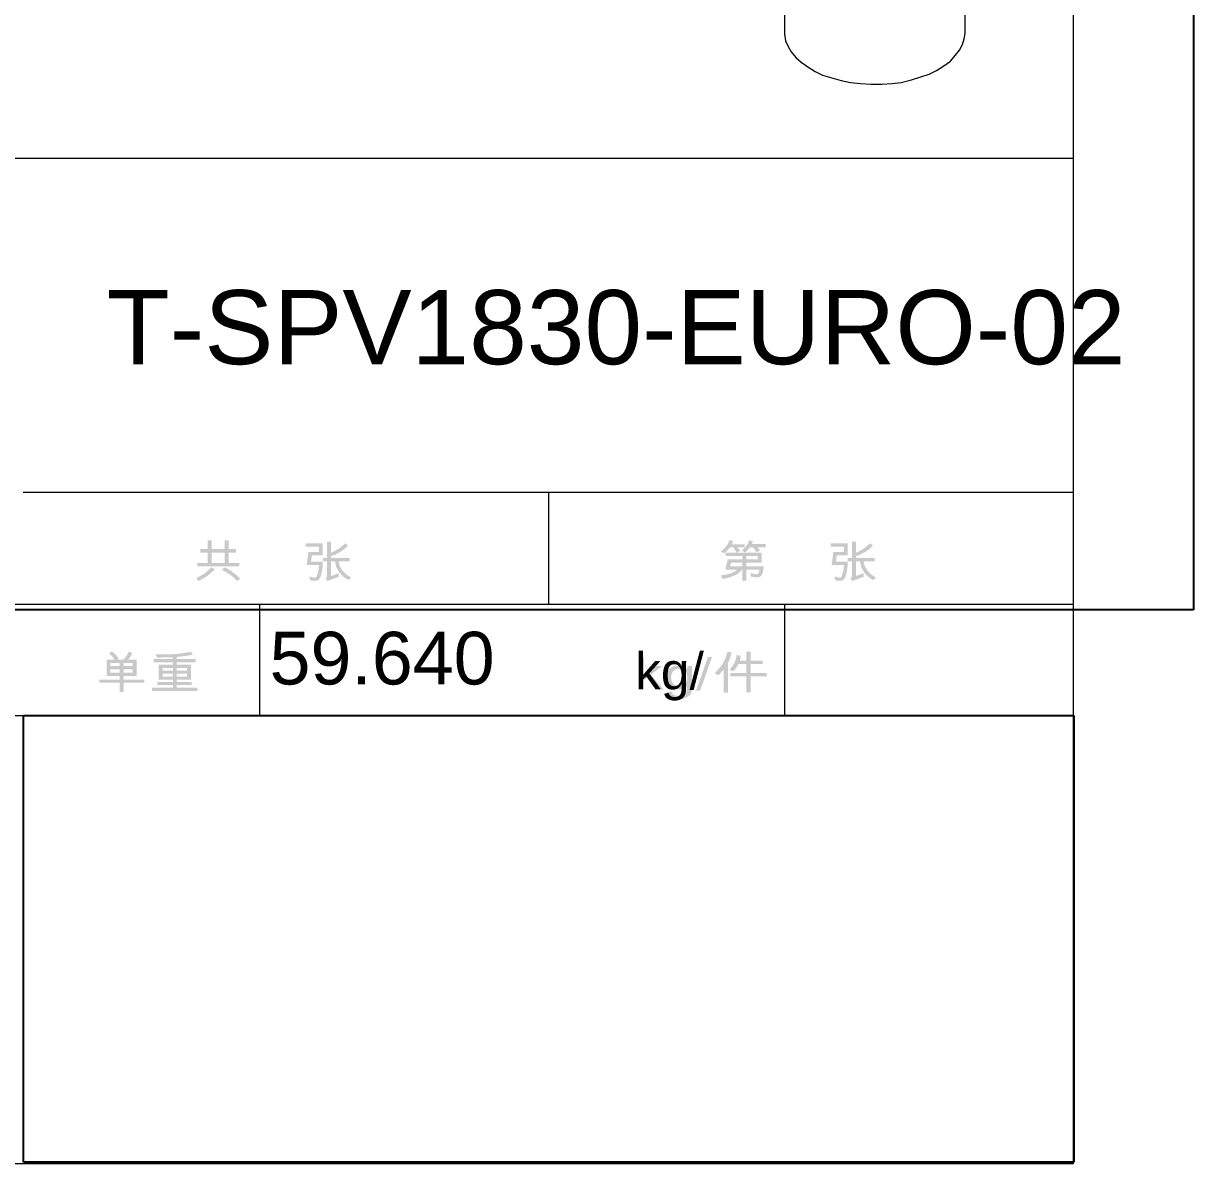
# Model space of a CAD drawing. Header units: millimetres. Extents: x 3 to 591, y 5 to 205.
# Drawn here: x 251.99 to 296.57, y 5.22 to 48.68 of the extents above; entities that cross this region are included whole.
import ezdxf

# ---------------------------------------------------------------- set-up
doc = ezdxf.new("R2010")
doc.units = ezdxf.units.MM
picture_1 = doc.add_image_def('image1.jpg', size_in_pixel=(151, 64))
picture_2 = doc.add_image_def('image2.jpg', size_in_pixel=(568, 747))

msp = doc.modelspace()

# ---------------------------------------------------------------- hatches: boundary and pattern name
h = msp.add_hatch(color=7)
h.paths.add_polyline_path([(260.217889, 28.11447), (260.212928, 27.98273), (258.613301, 27.98273), (258.613301, 28.11447), (259.014035, 28.11447), (259.010176, 28.510243), (258.727403, 28.510243), (258.727403, 28.641983), (259.017893, 28.641983), (259.017893, 28.973815), (259.167273, 28.973815), (259.167273, 28.641983), (259.658406, 28.641983), (259.658406, 28.973815), (259.813848, 28.973815), (259.813848, 28.641983), (260.098275, 28.641983), (260.098275, 28.510243), (259.813848, 28.510243), (259.813848, 28.11447)])
h.paths.add_polyline_path([(259.658406, 28.11447), (259.658406, 28.510243), (259.167273, 28.510243), (259.167273, 28.11447)])
h.paths.add_polyline_path([(260.250962, 27.51089), (260.137963, 27.429861), (260.027599, 27.53932), (259.893361, 27.646144), (259.735352, 27.750384), (259.553675, 27.852092), (259.660059, 27.948555), (259.845793, 27.84211), (260.006153, 27.733649), (260.141193, 27.623226)])
h.paths.add_polyline_path([(259.286886, 27.862014), (258.988817, 27.60687), (258.666769, 27.419939), (258.582433, 27.530733), (258.891734, 27.706984), (259.160107, 27.948555)])
h = msp.add_hatch(color=7)
h.paths.add_polyline_path([(280.263332, 28.707027), (279.955202, 28.707027), (280.02252, 28.627652), (280.055524, 28.58135), (279.911656, 28.52237), (279.861978, 28.615318), (279.782121, 28.707027), (279.663058, 28.707027), (279.600289, 28.627721), (279.489977, 28.514101), (279.359339, 28.583003), (279.463208, 28.684194), (279.544134, 28.784404), (279.602115, 28.883683), (279.637151, 28.982083), (279.776609, 28.939088), (279.755525, 28.870118), (279.741882, 28.833806), (280.263332, 28.833806)])
h.paths.add_polyline_path([(279.462416, 28.702066), (279.19232, 28.702066), (279.2965, 28.574735), (279.16476, 28.508589), (279.09696, 28.617316), (279.019239, 28.702066), (278.903484, 28.702066), (278.815358, 28.595681), (278.689612, 28.481028), (278.560628, 28.546623), (278.67783, 28.650088), (278.771468, 28.757118), (278.841541, 28.867766), (278.88805, 28.982083), (279.026956, 28.949561), (279.011246, 28.900365), (278.974039, 28.828845), (279.462416, 28.828845)])
h.paths.add_polyline_path([(280.192776, 27.988242), (280.17934, 27.872168), (280.162184, 27.77692), (280.141307, 27.702445), (280.116709, 27.648693), (280.048013, 27.583237), (279.947485, 27.561601), (279.835864, 27.570283), (279.704399, 27.596328), (279.686761, 27.730824), (279.834004, 27.693135), (279.941973, 27.680664), (279.976011, 27.700508), (280.005914, 27.760039), (280.026998, 27.825082), (280.034026, 27.862014), (279.533523, 27.862014), (279.533523, 27.433719), (279.37808, 27.433719), (279.37808, 27.867526), (279.264478, 27.744855), (279.102197, 27.643112), (278.891133, 27.562351), (278.631183, 27.502621), (278.556218, 27.634362), (278.765301, 27.66877), (278.940277, 27.718215), (279.081147, 27.782647), (279.187911, 27.862014), (278.730953, 27.862014), (278.824109, 28.252825), (279.37808, 28.252825), (279.37808, 28.380707), (278.746939, 28.380707), (278.746939, 28.506936), (280.111748, 28.506936), (280.111748, 28.126597), (279.533523, 28.126597), (279.533523, 27.988242)])
h.paths.add_polyline_path([(279.962368, 28.252825), (279.962368, 28.380707), (279.533523, 28.380707), (279.533523, 28.252825)])
h.paths.add_polyline_path([(279.37808, 27.988242), (279.37808, 28.126597), (278.949235, 28.126597), (278.913957, 27.988242)])
h = msp.add_hatch(color=7)
h.paths.add_polyline_path([(264.474161, 27.552231), (264.376596, 27.459627), (264.19435, 27.575795), (264.033189, 27.739093), (263.914953, 27.942905), (263.861209, 28.180616), (263.709074, 28.180616), (263.709074, 27.611762), (264.007281, 27.726966), (264.007281, 27.590265), (263.578987, 27.426554), (263.490793, 27.525221), (263.5424, 27.554642), (263.559695, 27.593572), (263.559695, 28.180616), (263.400393, 28.180616), (263.400393, 28.306293), (263.559695, 28.306293), (263.559695, 28.929166), (263.709074, 28.929166), (263.709074, 28.498667), (263.995155, 28.645084), (264.254777, 28.859713), (264.36061, 28.76766), (264.202687, 28.629056), (264.041457, 28.517478), (263.876919, 28.432875), (263.709074, 28.375195), (263.709074, 28.306293), (264.417937, 28.306293), (264.417937, 28.180616), (263.997911, 28.180616), (264.040389, 28.001196), (264.133923, 27.836658), (264.278514, 27.687003)])
h.paths.add_polyline_path([(263.400393, 28.157465), (263.389162, 27.958132), (263.358501, 27.755078), (263.313715, 27.586682), (263.261487, 27.491046), (263.191138, 27.446122), (263.092264, 27.430963), (263.016196, 27.436613), (262.918631, 27.453012), (262.889968, 27.596328), (262.935168, 27.586751), (263.001865, 27.570972), (263.070078, 27.556847), (263.119274, 27.552231), (263.13693, 27.562687), (263.156756, 27.594123), (263.17865, 27.646644), (263.202507, 27.720351), (263.23999, 27.882064), (263.252668, 28.031788), (262.785237, 28.031788), (262.848627, 28.535048), (263.257629, 28.535048), (263.257629, 28.735139), (262.743896, 28.735139), (262.743896, 28.861367), (263.39874, 28.861367), (263.39874, 28.408268), (262.982021, 28.408268), (262.948948, 28.157465)])
h = msp.add_hatch(color=7)
h.paths.add_polyline_path([(284.468155, 27.552231), (284.37059, 27.459627), (284.188344, 27.575795), (284.027183, 27.739093), (283.909016, 27.942905), (283.855755, 28.180616), (283.70362, 28.180616), (283.70362, 27.611762), (284.001276, 27.726966), (284.001276, 27.590265), (283.573533, 27.426554), (283.485338, 27.525221), (283.536946, 27.554642), (283.55424, 27.593572), (283.55424, 28.180616), (283.394939, 28.180616), (283.394939, 28.306293), (283.55424, 28.306293), (283.55424, 28.929166), (283.70362, 28.929166), (283.70362, 28.498667), (283.988942, 28.645084), (284.24822, 28.859713), (284.354054, 28.76766), (284.196535, 28.629056), (284.035658, 28.517478), (283.87137, 28.432875), (283.70362, 28.375195), (283.70362, 28.306293), (284.41138, 28.306293), (284.41138, 28.180616), (283.991905, 28.180616), (284.034383, 28.001196), (284.127917, 27.836658), (284.272508, 27.687003)])
h.paths.add_polyline_path([(283.394939, 28.157465), (283.383708, 27.958132), (283.353047, 27.755078), (283.308743, 27.586682), (283.256584, 27.491046), (283.186028, 27.446122), (283.087361, 27.430963), (283.011362, 27.436613), (282.914279, 27.453012), (282.885616, 27.596328), (282.930333, 27.586751), (282.996962, 27.570972), (283.065174, 27.556847), (283.11437, 27.552231), (283.132027, 27.562687), (283.151853, 27.594123), (283.173747, 27.646644), (283.197604, 27.720351), (283.235087, 27.882064), (283.247764, 28.031788), (282.780885, 28.031788), (282.844275, 28.535048), (283.252725, 28.535048), (283.252725, 28.735139), (282.739544, 28.735139), (282.739544, 28.861367), (283.393285, 28.861367), (283.393285, 28.408268), (282.977118, 28.408268), (282.944045, 28.157465)])
h = msp.add_hatch(color=7)
h.paths.add_polyline_path([(256.596609, 23.546276), (255.810025, 23.546276), (255.810025, 23.190191), (255.661748, 23.190191), (255.661748, 23.546276), (254.890046, 23.546276), (254.890046, 23.665339), (255.661748, 23.665339), (255.661748, 23.808655), (255.161244, 23.808655), (255.161244, 24.428221), (255.46772, 24.428221), (255.38552, 24.548937), (255.258258, 24.669653), (255.365194, 24.744067), (255.498244, 24.630379), (255.624265, 24.467908), (255.56308, 24.429874), (255.802308, 24.428221), (255.918132, 24.56251), (256.007911, 24.733594), (256.144612, 24.676267), (256.068476, 24.536948), (255.98035, 24.428221), (256.308874, 24.428221), (256.308874, 23.808655), (255.810025, 23.808655), (255.810025, 23.665339), (256.596609, 23.665339)])
h.paths.add_polyline_path([(256.160598, 24.186237), (256.160598, 24.301441), (255.810025, 24.301441), (255.810025, 24.186237)])
h.paths.add_polyline_path([(255.661748, 24.186237), (255.661748, 24.301441), (255.310624, 24.301441), (255.310624, 24.186237)])
h.paths.add_polyline_path([(256.160598, 23.928819), (256.160598, 24.059457), (255.810025, 24.059457), (255.810025, 23.928819)])
h.paths.add_polyline_path([(255.661748, 23.928819), (255.661748, 24.059457), (255.310624, 24.059457), (255.310624, 23.928819)])
h = msp.add_hatch(color=7)
h.paths.add_polyline_path([(258.615554, 23.231532), (256.896313, 23.231532), (256.896313, 23.358312), (257.686205, 23.358312), (257.686205, 23.455326), (257.098058, 23.455326), (257.098058, 23.581003), (257.686205, 23.581003), (257.686205, 23.663685), (257.149872, 23.663685), (257.149872, 24.239154), (257.686205, 24.239154), (257.686205, 24.322938), (256.961357, 24.322938), (256.961357, 24.448615), (257.682346, 24.448615), (257.682346, 24.519722), (257.099712, 24.505942), (257.013722, 24.628312), (257.230901, 24.625004), (257.569175, 24.631326), (257.871275, 24.65036), (258.137202, 24.68221), (258.366955, 24.726979), (258.452945, 24.61839), (258.345458, 24.597418), (258.206552, 24.575877), (258.036226, 24.55382), (257.834482, 24.531298), (257.834482, 24.448615), (258.553817, 24.448615), (258.553817, 24.322938), (257.834482, 24.322938), (257.834482, 24.239154), (258.37357, 24.239154), (258.37357, 23.663685), (257.834482, 23.663685), (257.834482, 23.581003), (258.40058, 23.581003), (258.40058, 23.455326), (257.834482, 23.455326), (257.834482, 23.358312), (258.615554, 23.358312)])
h.paths.add_polyline_path([(258.224742, 24.011502), (258.224742, 24.113477), (257.834482, 24.113477), (257.834482, 24.011502)])
h.paths.add_polyline_path([(257.686205, 24.011502), (257.686205, 24.113477), (257.297598, 24.113477), (257.297598, 24.011502)])
h.paths.add_polyline_path([(258.224742, 23.783299), (258.224742, 23.892439), (257.834482, 23.892439), (257.834482, 23.783299)])
h.paths.add_polyline_path([(257.686205, 23.783299), (257.686205, 23.892439), (257.297598, 23.892439), (257.297598, 23.783299)])
h = msp.add_hatch(color=7)
h.dxf.hatch_style = 2
h.paths.add_polyline_path([(276.373184, 23.290389), (276.137264, 23.290389), (275.761335, 23.748449), (275.625736, 23.646474), (275.625736, 23.290389), (275.434465, 23.290389), (275.434465, 24.527867), (275.625736, 24.527867), (275.625736, 23.822863), (276.079938, 24.186114), (276.329087, 24.186114), (275.896383, 23.854282)])
h = msp.add_hatch(color=7)
h.dxf.hatch_style = 2
h.paths.add_polyline_path([(278.222689, 24.527867), (277.771243, 23.249048), (277.616903, 23.249048), (278.068348, 24.527867)])
h = msp.add_hatch(color=7)
h.paths.add_polyline_path([(280.302441, 23.788136), (279.699412, 23.788136), (279.699412, 23.185107), (279.527984, 23.185107), (279.527984, 23.788136), (278.918891, 23.788136), (278.918891, 23.919326), (279.527984, 23.919326), (279.527984, 24.263835), (279.232532, 24.263835), (279.141926, 24.114869), (279.043465, 23.98492), (278.890779, 24.045554), (278.995596, 24.171644), (279.076952, 24.307657), (279.13495, 24.453591), (279.169694, 24.609447), (279.320176, 24.571413), (279.287654, 24.395024), (279.527984, 24.395024), (279.527984, 24.737329), (279.699412, 24.737329), (279.699412, 24.395024), (280.153062, 24.395024), (280.153062, 24.263835), (279.699412, 24.263835), (279.699412, 23.919326), (280.302441, 23.919326)])
h.paths.add_polyline_path([(278.970705, 24.704256), (278.940526, 24.592497), (278.892984, 24.455107), (278.835106, 24.311791), (278.835106, 23.174634), (278.670293, 23.174634), (278.670293, 24.062641), (278.469099, 23.831682), (278.327437, 23.910506), (278.499916, 24.099116), (278.638598, 24.298631), (278.74338, 24.508997), (278.81416, 24.730163)])
h = msp.add_hatch(color=7)
h.paths.add_polyline_path([(277.46363, 23.411105), (277.451641, 23.244638), (277.415675, 23.126127), (277.349115, 23.042549), (277.245349, 22.980055), (277.110508, 22.94085), (276.952103, 22.927689), (276.776334, 22.944639), (276.632398, 22.995489), (276.536417, 23.084441), (276.504516, 23.215975), (276.691378, 23.193375), (276.715425, 23.131294), (276.766343, 23.08699), (276.844478, 23.06067), (276.949898, 23.051713), (277.079364, 23.063702), (277.16873, 23.099668), (277.224541, 23.152998), (277.253066, 23.217077), (277.264504, 23.299208), (277.2685, 23.407798), (277.127596, 23.319741), (276.954859, 23.290389), (276.755939, 23.322635), (276.600427, 23.419373), (276.499968, 23.565308), (276.466482, 23.745141), (276.498866, 23.926216), (276.596569, 24.074217), (276.667779, 24.131776), (276.751598, 24.172953), (276.848026, 24.197698), (276.957064, 24.205957), (277.138069, 24.174125), (277.282281, 24.078627), (277.28669, 24.186114), (277.46363, 24.186114)])
h.paths.add_polyline_path([(276.973049, 23.414412), (277.088391, 23.433567), (277.189676, 23.491582), (277.260645, 23.594866), (277.284485, 23.750654), (277.261817, 23.891696), (277.194086, 23.995944), (277.092731, 24.060437), (276.970293, 24.081934), (276.8462, 24.060023), (276.748153, 23.994291), (276.683936, 23.890249), (276.662715, 23.753961), (276.685108, 23.600999), (276.752563, 23.495992), (276.852677, 23.434738)])

# ---------------------------------------------------------------- linework, layer by layer
at = {"color": 9, "lineweight": 0, "true_color": 0xc0c0c0}
for points in [[(291.994167, 5.221111), (291.994167, 204.822778)], [(291.994167, 43.532778), (176.988611, 43.532778)], [(291.994167, 30.7975), (251.989167, 30.7975)], [(271.991667, 30.7975), (271.991667, 26.528889)], [(291.994167, 26.528889), (176.988611, 26.528889)], [(260.985, 26.528889), (260.985, 22.295556)], [(280.9875, 26.528889), (280.9875, 22.295556)], [(229.975833, 22.295556), (291.994167, 22.295556)], [(4.974167, 5.221111), (291.994167, 5.221111)]]:
    msp.add_lwpolyline(points, dxfattribs=at)
at = {"color": 7, "lineweight": 0}
for points in [[(280.9875, 71.402222), (280.9875, 48.330556)], [(287.866667, 48.330556), (287.866667, 71.402222)], [(280.9875, 48.330556), (280.9875, 48.26), (281.022778, 48.013056), (281.128611, 47.801389), (281.234444, 47.589722), (281.410833, 47.378056), (281.6225, 47.201667), (281.869444, 47.025278), (282.151667, 46.848889), (282.433889, 46.707778), (282.786667, 46.601944), (283.139444, 46.496111), (283.492222, 46.425556), (283.880278, 46.390278), (284.268333, 46.355), (284.691667, 46.355), (285.079722, 46.390278), (285.4325, 46.425556), (285.820556, 46.531389), (286.173333, 46.637222), (286.490833, 46.743056), (286.773056, 46.884167), (287.055278, 47.060556), (287.302222, 47.236944), (287.478611, 47.448611), (287.655, 47.660278), (287.760833, 47.871944), (287.831389, 48.083611), (287.866667, 48.295278), (287.866667, 48.330556)]]:
    msp.add_lwpolyline(points, dxfattribs=at)

# ---------------------------------------------------------------- texts
at = {"color": 7, "attachment_point": 1}
for s, insert, char_height in [('{\\fArialUnicodeMS|b0|i0|c0;T-SPV1830-EURO-02}', (255.159826, 38.511113), 2.824953), ('{\\fArialUnicodeMS|b0|i0|c0;59.640}', (261.370093, 25.488065), 2.006604), ('{\\fArialUnicodeMS|b0|i0|c0;kg/}', (275.290604, 24.698006), 1.40761)]:
    msp.add_mtext(s, dxfattribs=dict(at, insert=insert, char_height=char_height))

# ---------------------------------------------------------------- pictures from other files: only their frames are drawn
image = msp.add_image(picture_2, insert=(214.193834, 26.322709), size_in_units=(82.37136, 108.635463))
image.dxf.flags = 7
image = msp.add_image(picture_1, insert=(252.000001, 5.269995), size_in_units=(40.000051, 17.03392))
image.dxf.flags = 7

doc.saveas('drawing.dxf')
